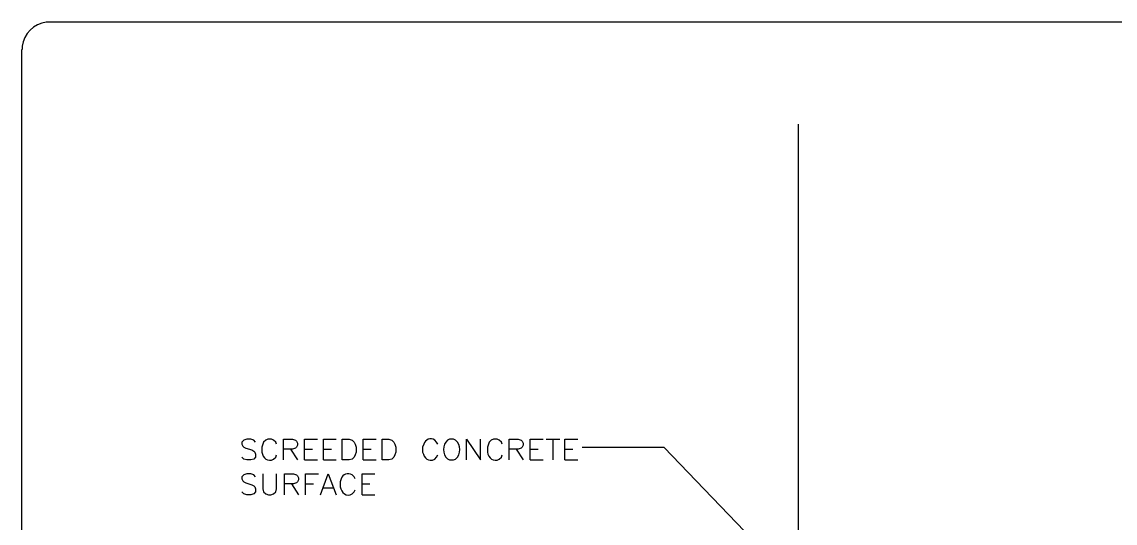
# Model space of a CAD drawing. Header units: millimetres. Extents: x 14 to 201, y 16 to 268.
# Drawn here: x 13.8 to 138.6, y 210.5 to 267.7 of the extents above; entities that cross this region are included whole.
import ezdxf

# ---------------------------------------------------------------- set-up
doc = ezdxf.new("R2010")
doc.units = ezdxf.units.MM
doc.layers.get('0').update_dxf_attribs({"linetype": 'CONTINUOUS'})

msp = doc.modelspace()

# ---------------------------------------------------------------- linework, layer by layer
at = {"color": 0}
for p, q in [((17.0174, 267.695), (16.6164, 267.674)), ((17.0174, 267.716), (198.121, 267.716)), ((13.8424, 55.4136), (13.8424, 264.541)), ((13.8851, 264.943), (13.8644, 264.541)), ((102.425, 137.35), (102.425, 256.053)), ((39.1583, 219.964), (38.9255, 219.731)), ((38.9255, 219.731), (38.9255, 219.52)), ((38.9255, 219.52), (39.0521, 219.287)), ((39.4974, 220.091), (39.1583, 219.964)), ((39.963, 220.091), (39.4974, 220.091)), ((40.3006, 219.964), (39.963, 220.091)), ((40.513, 219.731), (40.3006, 219.964)), ((41.3177, 219.52), (41.2115, 219.181)), ((41.4239, 219.731), (41.3177, 219.52)), ((41.6553, 219.964), (41.4239, 219.731)), ((41.8881, 220.091), (41.6553, 219.964)), ((42.3333, 220.091), (41.8881, 220.091)), ((42.5662, 219.964), (42.3333, 220.091)), ((42.799, 219.731), (42.5662, 219.964)), ((42.9052, 219.52), (42.799, 219.731)), ((43.688, 217.7), (43.688, 220.091)), ((43.688, 220.091), (44.7255, 220.091)), ((44.7255, 220.091), (45.0631, 219.964)), ((45.0631, 219.964), (45.1693, 219.858)), ((45.1693, 219.858), (45.2755, 219.625)), ((45.2755, 219.625), (45.2755, 219.392)), ((46.0802, 217.7), (46.0802, 220.091)), ((46.0802, 220.091), (47.5615, 220.091)), ((48.2381, 217.7), (48.2381, 220.091)), ((48.2381, 220.091), (49.699, 220.091)), ((50.377, 217.7), (50.377, 220.091)), ((50.377, 220.091), (51.1803, 220.091)), ((51.1803, 220.091), (51.5193, 219.964)), ((51.5193, 219.964), (51.7521, 219.731)), ((51.7521, 219.731), (51.8583, 219.52)), ((51.8583, 219.52), (51.9645, 219.181)), ((52.7678, 217.7), (52.7678, 220.091)), ((52.7678, 220.091), (54.2505, 220.091)), ((54.9271, 217.7), (54.9271, 220.091)), ((54.9271, 220.091), (55.7114, 220.091)), ((55.7114, 220.091), (56.049, 219.964)), ((56.049, 219.964), (56.2818, 219.731)), ((56.2818, 219.731), (56.388, 219.52)), ((56.388, 219.52), (56.5146, 219.181)), ((59.6896, 219.52), (59.563, 219.181)), ((61.1505, 219.731), (60.9381, 219.964)), ((61.2771, 219.52), (61.1505, 219.731)), ((62.399, 219.964), (62.188, 219.731)), ((62.6318, 220.091), (62.399, 219.964)), ((63.077, 220.091), (62.6318, 220.091)), ((63.3099, 219.964), (63.077, 220.091)), ((64.5583, 217.7), (64.5583, 220.091)), ((64.5583, 220.091), (66.1458, 217.7)), ((66.1458, 217.7), (66.1458, 220.091)), ((67.0553, 219.52), (66.9505, 219.181)), ((67.1615, 219.731), (67.0553, 219.52)), ((67.3943, 219.964), (67.1615, 219.731)), ((67.6271, 220.091), (67.3943, 219.964)), ((68.0724, 220.091), (67.6271, 220.091)), ((68.3052, 219.964), (68.0724, 220.091)), ((68.538, 219.731), (68.3052, 219.964)), ((68.6428, 219.52), (68.538, 219.731)), ((69.427, 217.7), (69.427, 220.091)), ((69.427, 220.091), (70.4631, 220.091)), ((70.4631, 220.091), (70.8021, 219.964)), ((70.8021, 219.964), (70.9083, 219.858)), ((70.9083, 219.858), (71.0145, 219.625)), ((71.0145, 219.625), (71.0145, 219.392)), ((71.8178, 217.7), (71.8178, 220.091)), ((71.8178, 220.091), (73.3005, 220.091)), ((73.6381, 220.091), (75.2256, 220.091)), ((74.4224, 220.091), (74.4224, 217.7)), ((75.777, 217.7), (75.777, 220.091)), ((75.777, 220.091), (77.2583, 220.091)), ((39.0521, 219.287), (39.1583, 219.181)), ((39.1583, 219.181), (39.3912, 219.054)), ((39.3912, 219.054), (40.0678, 218.842)), ((40.0678, 218.842), (40.3006, 218.715)), ((40.3006, 218.715), (40.4068, 218.609)), ((40.4068, 218.609), (40.513, 218.377)), ((40.513, 218.377), (40.513, 218.037)), ((41.2115, 219.181), (41.2115, 218.609)), ((42.799, 218.037), (42.9052, 218.27)), ((44.7255, 218.948), (43.688, 218.948)), ((44.4927, 218.948), (45.2755, 217.7)), ((45.0631, 219.054), (44.7255, 218.948)), ((45.1693, 219.181), (45.0631, 219.054)), ((45.2755, 219.392), (45.1693, 219.181)), ((46.0802, 218.948), (46.9896, 218.948)), ((48.2381, 218.948), (49.149, 218.948)), ((51.8583, 218.27), (51.7521, 218.037)), ((51.9645, 218.609), (51.8583, 218.27)), ((51.9645, 219.181), (51.9645, 218.609)), ((52.7678, 218.948), (53.6787, 218.948)), ((56.388, 218.27), (56.2818, 218.037)), ((56.5146, 218.609), (56.388, 218.27)), ((56.5146, 219.181), (56.5146, 218.609)), ((59.563, 219.181), (59.563, 218.609)), ((61.1505, 218.037), (61.2771, 218.27)), ((66.9505, 219.181), (66.9505, 218.609)), ((68.538, 218.037), (68.6428, 218.27)), ((70.4631, 218.948), (69.427, 218.948)), ((70.2303, 218.948), (71.0145, 217.7)), ((70.8021, 219.054), (70.4631, 218.948)), ((70.9083, 219.181), (70.8021, 219.054)), ((71.0145, 219.392), (70.9083, 219.181)), ((71.8178, 218.948), (72.7287, 218.948)), ((75.777, 218.948), (76.6865, 218.948)), ((87.1001, 219.118), (77.7667, 219.118)), ((104.076, 201.486), (87.1001, 219.118)), ((39.1583, 217.804), (38.9255, 218.037)), ((39.4974, 217.7), (39.1583, 217.804)), ((39.963, 217.7), (39.4974, 217.7)), ((40.3006, 217.804), (39.963, 217.7)), ((40.513, 218.037), (40.3006, 217.804)), ((42.5662, 217.804), (42.799, 218.037)), ((46.0802, 217.7), (47.5615, 217.7)), ((48.2381, 217.7), (49.699, 217.7)), ((51.1803, 217.7), (50.377, 217.7)), ((51.5193, 217.804), (51.1803, 217.7)), ((51.7521, 218.037), (51.5193, 217.804)), ((52.7678, 217.7), (54.2505, 217.7)), ((55.7114, 217.7), (54.9271, 217.7)), ((56.049, 217.804), (55.7114, 217.7)), ((56.2818, 218.037), (56.049, 217.804)), ((60.9381, 217.804), (61.1505, 218.037)), ((62.6318, 217.7), (63.077, 217.7)), ((63.077, 217.7), (63.3099, 217.804)), ((68.3052, 217.804), (68.538, 218.037)), ((71.8178, 217.7), (73.3005, 217.7)), ((75.777, 217.7), (77.2583, 217.7)), ((39.1583, 216.006), (38.9255, 215.773)), ((38.9255, 215.773), (38.9255, 215.54)), ((39.4974, 216.112), (39.1583, 216.006)), ((39.963, 216.112), (39.4974, 216.112)), ((40.3006, 216.006), (39.963, 216.112)), ((40.513, 215.773), (40.3006, 216.006)), ((41.3177, 216.112), (41.3177, 214.419)), ((42.9052, 214.419), (42.9052, 216.112)), ((43.8146, 213.72), (43.8146, 216.112)), ((43.8146, 216.112), (44.8303, 216.112)), ((44.8303, 216.112), (45.1693, 216.006)), ((45.1693, 216.006), (45.2755, 215.879)), ((45.2755, 215.879), (45.4021, 215.667)), ((46.1864, 213.72), (46.1864, 216.112)), ((46.1864, 216.112), (47.6677, 216.112)), ((47.9005, 213.72), (48.7895, 216.112)), ((48.7895, 216.112), (49.699, 213.72)), ((51.7521, 215.773), (51.5193, 216.006)), ((51.8583, 215.54), (51.7521, 215.773)), ((52.663, 213.72), (52.663, 216.112)), ((52.663, 216.112), (54.1239, 216.112)), ((38.9255, 215.54), (39.0521, 215.307)), ((39.0521, 215.307), (39.1583, 215.202)), ((39.1583, 215.202), (39.3912, 215.095)), ((39.3912, 215.095), (40.0678, 214.862)), ((40.0678, 214.862), (40.3006, 214.758)), ((40.3006, 214.758), (40.4068, 214.629)), ((40.4068, 214.629), (40.513, 214.419)), ((44.8303, 214.968), (43.8146, 214.968)), ((44.5989, 214.968), (45.4021, 213.72)), ((45.1693, 215.095), (44.8303, 214.968)), ((45.2755, 215.202), (45.1693, 215.095)), ((45.4021, 215.434), (45.2755, 215.202)), ((45.4021, 215.667), (45.4021, 215.434)), ((46.1864, 214.968), (47.0958, 214.968)), ((48.2381, 214.525), (49.3614, 214.525)), ((50.2708, 215.54), (50.1646, 215.202)), ((50.1646, 215.202), (50.1646, 214.629)), ((52.663, 214.968), (53.552, 214.968)), ((39.1583, 213.847), (38.9255, 214.08)), ((39.4974, 213.72), (39.1583, 213.847)), ((39.963, 213.72), (39.4974, 213.72)), ((40.3006, 213.847), (39.963, 213.72)), ((40.513, 214.08), (40.3006, 213.847)), ((40.513, 214.419), (40.513, 214.08)), ((41.3177, 214.419), (41.4239, 214.08)), ((41.4239, 214.08), (41.6553, 213.847)), ((41.6553, 213.847), (41.9943, 213.72)), ((41.9943, 213.72), (42.2271, 213.72)), ((42.2271, 213.72), (42.5662, 213.847)), ((42.5662, 213.847), (42.799, 214.08)), ((42.799, 214.08), (42.9052, 214.419)), ((51.5193, 213.847), (51.7521, 214.08)), ((51.7521, 214.08), (51.8583, 214.292)), ((52.663, 213.72), (54.1239, 213.72))]:
    msp.add_line(p, q, dxfattribs=at)
for points in [[(16.6164, 267.674), (15.2342, 267.509), (14.0395, 266.331), (13.8851, 264.943)], [(60.9381, 219.964), (60.4615, 220.344), (59.8759, 220.019), (59.6896, 219.52)], [(62.188, 219.731), (61.7238, 219.169), (61.9083, 217.905), (62.6318, 217.7)], [(63.3099, 217.804), (63.9452, 218.324), (63.9741, 219.437), (63.3099, 219.964)], [(41.2115, 218.609), (41.3314, 217.901), (41.8677, 217.416), (42.5662, 217.804)], [(59.563, 218.609), (59.7323, 217.926), (60.1998, 217.398), (60.9381, 217.804)], [(66.9505, 218.609), (67.0705, 217.901), (67.6067, 217.416), (68.3052, 217.804)], [(51.5193, 216.006), (51.0466, 216.313), (50.4225, 216.078), (50.2708, 215.54)], [(50.1646, 214.629), (50.2585, 213.982), (50.8896, 213.382), (51.5193, 213.847)]]:
    msp.add_open_spline(points, degree=3, dxfattribs=at)

doc.saveas('drawing.dxf')
